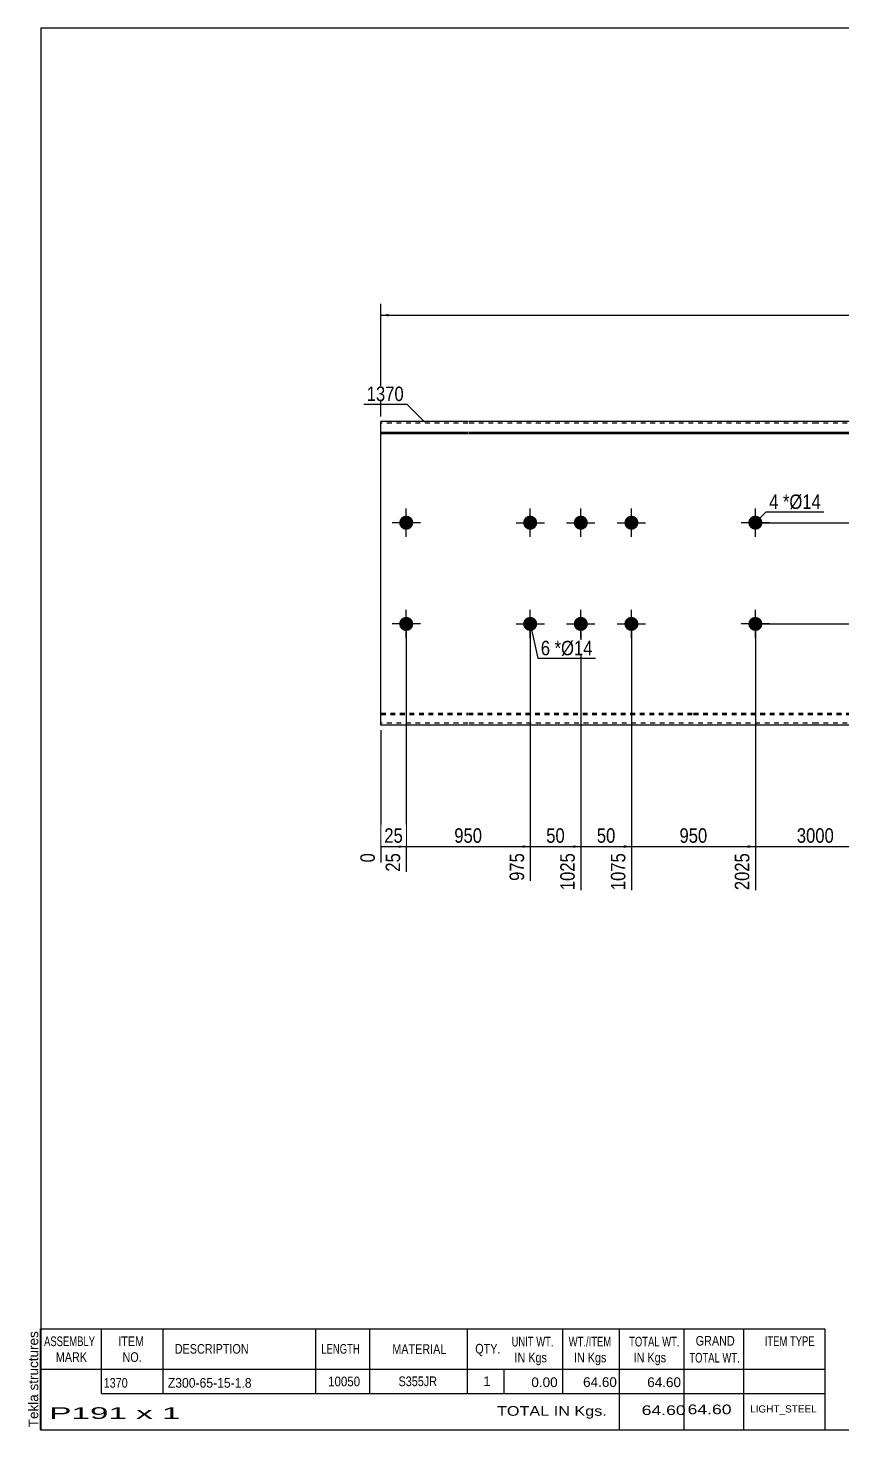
# Model space of a CAD drawing. Header units: millimetres. Extents: x -70 to 333, y -169 to 108.
# Drawn here: x -69.7 to 91.3, y -169.3 to 107.8 of the extents above; entities that cross this region are included whole.
import ezdxf

# ---------------------------------------------------------------- set-up
doc = ezdxf.new("R2010")
doc.units = ezdxf.units.MM
doc.linetypes.add('DXK_LINE_DOT1', pattern=[1.8814, 0.9407, -0.9407])
doc.styles.add('Arial', font='ARIAL.TTF', dxfattribs={"height": 0.2})
doc.styles.add('Arial Narrow', font='ARIALN.TTF', dxfattribs={"height": 0.2})

# ---------------------------------------------------------------- blocks, each defined once
blk = doc.blocks.new('Unknown-627191426-1863')
at = {"color": 5, "linetype": 'Continuous'}
for p, q in [((332.8, 107.75), (-67.2, 107.75)), ((-67.2, 107.75), (-67.2, -169.25)), ((332.8, -169.25), (332.8, 107.75)), ((-67.2, -169.25), (332.8, -169.25))]:
    blk.add_line(p, q, dxfattribs=at)
at = {"color": 174, "linetype": 'Continuous', "style": 'Arial'}
blk.add_text('Tekla structures', height=1.9102, rotation=90, dxfattribs=at).set_placement((-67.7, -168.75))
blk = doc.blocks.new('Part-627191426-1218 - 1203')
at = {"color": 2, "linetype": 'Continuous'}
for p, q in [((0, -30), (0, 30)), ((17.19, 30), (0, 30)), ((0, 27.88), (17.19, 27.88)), ((61.68, 30), (17.29, 30)), ((17.29, 27.88), (61.68, 27.88)), ((86.17, 30), (61.78, 30)), ((61.78, 27.88), (86.17, 27.88)), ((109.07, 30), (86.27, 30)), ((86.27, 27.88), (109.07, 27.88)), ((133.56, 30), (109.17, 30)), ((109.17, 27.88), (133.56, 27.88)), ((164.36, 30), (133.66, 30)), ((133.66, 27.88), (164.36, 27.88)), ((208.85, 30), (164.46, 30)), ((164.46, 27.88), (208.85, 27.88)), ((239.65, 30), (208.95, 30)), ((208.95, 27.88), (239.65, 27.88)), ((256.94, 30), (239.75, 30)), ((239.75, 27.88), (256.94, 27.88)), ((256.94, 30), (256.94, 27.88)), ((256.94, 27.88), (256.94, -30)), ((0, 27.62), (17.19, 27.62)), ((17.29, 27.62), (61.68, 27.62)), ((61.78, 27.62), (86.17, 27.62)), ((86.27, 27.62), (109.07, 27.62)), ((109.17, 27.62), (133.56, 27.62)), ((133.66, 27.62), (164.36, 27.62)), ((164.46, 27.62), (208.85, 27.62)), ((208.95, 27.62), (239.65, 27.62)), ((239.75, 27.62), (256.94, 27.62)), ((17.19, -30), (0, -30)), ((61.68, -30), (17.29, -30)), ((86.17, -30), (61.78, -30)), ((109.07, -30), (86.27, -30)), ((133.56, -30), (109.17, -30)), ((164.36, -30), (133.66, -30)), ((208.85, -30), (164.46, -30)), ((239.65, -30), (208.95, -30)), ((256.94, -30), (239.75, -30))]:
    blk.add_line(p, q, dxfattribs=at)
at = {"color": 7, "linetype": 'DXK_LINE_DOT1'}
for p, q in [((17.19, 29.64), (0, 29.64)), ((61.68, 29.64), (17.29, 29.64)), ((86.17, 29.64), (61.78, 29.64)), ((109.07, 29.64), (86.27, 29.64)), ((133.56, 29.64), (109.17, 29.64)), ((164.36, 29.64), (133.66, 29.64)), ((208.85, 29.64), (164.46, 29.64)), ((239.65, 29.64), (208.95, 29.64)), ((256.94, 29.64), (239.75, 29.64)), ((0, -27.62), (17.19, -27.62)), ((17.29, -27.62), (61.68, -27.62)), ((61.78, -27.62), (86.17, -27.62)), ((86.27, -27.62), (109.07, -27.62)), ((109.17, -27.62), (133.56, -27.62)), ((133.66, -27.62), (164.36, -27.62)), ((164.46, -27.62), (208.85, -27.62)), ((208.95, -27.62), (239.65, -27.62)), ((239.75, -27.62), (256.94, -27.62)), ((0, -27.88), (17.19, -27.88)), ((17.19, -29.64), (0, -29.64)), ((17.29, -27.88), (61.68, -27.88)), ((61.68, -29.64), (17.29, -29.64)), ((61.78, -27.88), (86.17, -27.88)), ((86.17, -29.64), (61.78, -29.64)), ((86.27, -27.88), (109.07, -27.88)), ((109.07, -29.64), (86.27, -29.64)), ((109.17, -27.88), (133.56, -27.88)), ((133.56, -29.64), (109.17, -29.64)), ((133.66, -27.88), (164.36, -27.88)), ((164.36, -29.64), (133.66, -29.64)), ((164.46, -27.88), (208.85, -27.88)), ((208.85, -29.64), (164.46, -29.64)), ((208.95, -27.88), (239.65, -27.88)), ((239.65, -29.64), (208.95, -29.64)), ((239.75, -27.88), (256.94, -27.88)), ((256.94, -29.64), (239.75, -29.64))]:
    blk.add_line(p, q, dxfattribs=at)
blk = doc.blocks.new('Bolt-627191426-1224 - 1203')
at = {"linetype": 'Continuous'}
for points in [[(28.09, 10, -1), (30.89, 10, -1)], [(38.09, 10, -1), (40.89, 10, -1)], [(48.09, 10, -1), (50.89, 10, -1)], [(28.09, -10, -1), (30.89, -10, -1)], [(38.09, -10, -1), (40.89, -10, -1)], [(48.09, -10, -1), (50.89, -10, -1)]]:
    blk.add_hatch(color=3, dxfattribs=at).paths.add_polyline_path(points)
at = {"color": 3, "linetype": 'Continuous'}
for p, q in [((29.49, 7.2), (29.49, 12.8)), ((39.49, 7.2), (39.49, 12.8)), ((49.49, 7.2), (49.49, 12.8)), ((26.69, 10), (32.29, 10)), ((36.69, 10), (42.29, 10)), ((46.69, 10), (52.29, 10)), ((29.49, -12.8), (29.49, -7.2)), ((39.49, -12.8), (39.49, -7.2)), ((49.49, -12.8), (49.49, -7.2)), ((26.69, -10), (32.29, -10)), ((36.69, -10), (42.29, -10)), ((46.69, -10), (52.29, -10))]:
    blk.add_line(p, q, dxfattribs=at)
blk = doc.blocks.new('Bolt-627191426-1225 - 1203')
at = {"linetype": 'Continuous'}
for points in [[(3.6, -10, -1), (6.4, -10, -1)], [(72.58, -10, -1), (75.38, -10, -1)]]:
    blk.add_hatch(color=3, dxfattribs=at).paths.add_polyline_path(points)
at = {"color": 3, "linetype": 'Continuous'}
for p, q in [((5, -12.8), (5, -7.2)), ((73.98, -12.8), (73.98, -7.2)), ((7.8, -10), (2.2, -10)), ((76.78, -10), (71.18, -10))]:
    blk.add_line(p, q, dxfattribs=at)
blk = doc.blocks.new('Bolt-627191426-1226 - 1203')
at = {"linetype": 'Continuous'}
for points in [[(3.6, 10, -1), (6.4, 10, -1)], [(72.58, 10, -1), (75.38, 10, -1)]]:
    blk.add_hatch(color=3, dxfattribs=at).paths.add_polyline_path(points)
at = {"color": 3, "linetype": 'Continuous'}
for p, q in [((5, 7.2), (5, 12.8)), ((73.98, 7.2), (73.98, 12.8)), ((7.8, 10), (2.2, 10)), ((76.78, 10), (71.18, 10))]:
    blk.add_line(p, q, dxfattribs=at)
blk = doc.blocks.new('StraightDimension-627191426-1279 - 1203')
at = {"linetype": 'Continuous'}
blk.add_hatch(color=7, dxfattribs=at).paths.add_polyline_path([(37.99, -53.75), (39.49, -54), (37.99, -54.25)])
at = {"color": 7, "linetype": 'Continuous'}
for p, q in [((29.49, -11), (29.49, -60.78)), ((39.49, -11), (39.49, -62.61)), ((29.49, -54), (39.49, -54))]:
    blk.add_line(p, q, dxfattribs=at)
at = {"color": 0}
blk.add_wipeout([(36.92, -53.85), (36.92, -49.65), (32.06, -49.65), (32.06, -53.85)], dxfattribs=at)
at = {"color": 3, "style": 'Arial Narrow'}
blk.add_text('50', height=2.863, dxfattribs=at).set_placement((32.66, -53.25))
at = {"color": 0, "linetype": 'Continuous'}
blk.add_wipeout([(38.89, -54.7), (34.69, -54.7), (34.69, -63.21), (38.89, -63.21)], dxfattribs=at)
at = {"color": 3, "linetype": 'Continuous', "style": 'Arial Narrow'}
blk.add_text('1025', height=2.863, rotation=90.0002, dxfattribs=at).set_placement((38.29, -62.61))
blk = doc.blocks.new('StraightDimension-627191426-1346 - 1203')
at = {"linetype": 'Continuous'}
for points in [[(266.75, -11.5), (267, -10), (267.25, -11.5)], [(267.25, -28.5), (267, -30), (266.75, -28.5)]]:
    blk.add_hatch(color=7, dxfattribs=at).paths.add_polyline_path(points)
at = {"color": 7, "linetype": 'Continuous'}
for p, q in [((74.98, -10), (269.4, -10)), ((267, -30), (267, -10)), ((257.94, -30), (269.4, -30))]:
    blk.add_line(p, q, dxfattribs=at)
at = {"color": 0}
blk.add_wipeout([(266.85, -16.66), (262.65, -16.66), (262.65, -23.34), (266.85, -23.34)], dxfattribs=at)
at = {"color": 3, "style": 'Arial Narrow'}
blk.add_text('100', height=2.863, rotation=90.0002, dxfattribs=at).set_placement((266.25, -22.74))
blk = doc.blocks.new('StraightDimension-627191426-1344 - 1203')
at = {"linetype": 'Continuous'}
for points in [[(266.75, 16.26), (267, 17.76), (267.25, 16.26)], [(267.25, 11.5), (267, 10), (266.75, 11.5)]]:
    blk.add_hatch(color=7, dxfattribs=at).paths.add_polyline_path(points)
at = {"color": 7, "linetype": 'Continuous'}
for p, q in [((222.14, 17.76), (269.4, 17.76)), ((267, 10), (267, 17.76)), ((74.98, 10), (269.4, 10))]:
    blk.add_line(p, q, dxfattribs=at)
at = {"color": 0}
blk.add_wipeout([(266.85, 16.31), (262.65, 16.31), (262.65, 11.45), (266.85, 11.45)], dxfattribs=at)
at = {"color": 3, "style": 'Arial Narrow'}
blk.add_text('39', height=2.863, rotation=90.0002, dxfattribs=at).set_placement((266.25, 12.05))
blk = doc.blocks.new('StraightDimension-627191426-1280 - 1203')
at = {"linetype": 'Continuous'}
blk.add_hatch(color=7, dxfattribs=at).paths.add_polyline_path([(27.99, -53.75), (29.49, -54), (27.99, -54.25)])
at = {"color": 7, "linetype": 'Continuous'}
for p, q in [((5, -11), (5, -58.96)), ((29.49, -11), (29.49, -60.78)), ((5, -54), (29.49, -54))]:
    blk.add_line(p, q, dxfattribs=at)
at = {"color": 0}
blk.add_wipeout([(20.59, -53.85), (20.59, -49.65), (13.9, -49.65), (13.9, -53.85)], dxfattribs=at)
at = {"color": 0, "linetype": 'Continuous'}
blk.add_wipeout([(28.89, -54.7), (24.69, -54.7), (24.69, -61.38), (28.89, -61.38)], dxfattribs=at)
at = {"color": 3, "style": 'Arial Narrow'}
blk.add_text('950', height=2.863, dxfattribs=at).set_placement((14.5, -53.25))
at = {"color": 3, "linetype": 'Continuous', "style": 'Arial Narrow'}
blk.add_text('975', height=2.863, rotation=90.0002, dxfattribs=at).set_placement((28.29, -60.78))
blk = doc.blocks.new('StraightDimension-627191426-1345 - 1203')
at = {"linetype": 'Continuous'}
for points in [[(266.75, 8.5), (267, 10), (267.25, 8.5)], [(267.25, -8.5), (267, -10), (266.75, -8.5)]]:
    blk.add_hatch(color=7, dxfattribs=at).paths.add_polyline_path(points)
at = {"color": 7, "linetype": 'Continuous'}
for p, q in [((74.98, 10), (269.4, 10)), ((267, -10), (267, 10)), ((74.98, -10), (269.4, -10))]:
    blk.add_line(p, q, dxfattribs=at)
at = {"color": 0}
blk.add_wipeout([(266.85, 3.34), (262.65, 3.34), (262.65, -3.34), (266.85, -3.34)], dxfattribs=at)
at = {"color": 3, "style": 'Arial Narrow'}
blk.add_text('100', height=2.863, rotation=90.0002, dxfattribs=at).set_placement((266.25, -2.74))
blk = doc.blocks.new('StraightDimension-627191426-1281 - 1203')
at = {"linetype": 'Continuous'}
blk.add_hatch(color=7, dxfattribs=at).paths.add_polyline_path([(3.5, -53.75), (5, -54), (3.5, -54.25)])
at = {"color": 7, "linetype": 'Continuous'}
for p, q in [((5, -11), (5, -58.96)), ((0, -31), (0, -57.13)), ((0, -54), (5, -54))]:
    blk.add_line(p, q, dxfattribs=at)
at = {"color": 0}
blk.add_wipeout([(4.93, -53.85), (4.93, -49.65), (0.07, -49.65), (0.07, -53.85)], dxfattribs=at)
at = {"color": 3, "style": 'Arial Narrow'}
blk.add_text('25', height=2.863, dxfattribs=at).set_placement((0.67, -53.25))
at = {"color": 0, "linetype": 'Continuous'}
blk.add_wipeout([(4.4, -54.7), (0.2, -54.7), (0.2, -59.56), (4.4, -59.56)], dxfattribs=at)
at = {"color": 3, "linetype": 'Continuous', "style": 'Arial Narrow'}
blk.add_text('25', height=2.863, rotation=90.0002, dxfattribs=at).set_placement((3.8, -58.96))
at = {"color": 0, "linetype": 'Continuous'}
blk.add_wipeout([(-0.6, -54.7), (-4.8, -54.7), (-4.8, -57.73), (-0.6, -57.73)], dxfattribs=at)
at = {"color": 3, "linetype": 'Continuous', "style": 'Arial Narrow'}
blk.add_text('0', height=2.86, rotation=90.0002, dxfattribs=at).set_placement((-1.2, -57.13))
blk = doc.blocks.new('StraightDimension-627191426-1276 - 1203')
at = {"linetype": 'Continuous'}
blk.add_hatch(color=7, dxfattribs=at).paths.add_polyline_path([(96.17, -53.75), (97.67, -54), (96.17, -54.25)])
at = {"color": 7, "linetype": 'Continuous'}
for p, q in [((73.98, -11), (73.98, -62.61)), ((97.67, -11), (97.67, -62.61)), ((73.98, -54), (97.67, -54))]:
    blk.add_line(p, q, dxfattribs=at)
at = {"color": 0}
blk.add_wipeout([(90.08, -53.85), (90.08, -49.65), (81.57, -49.65), (81.57, -53.85)], dxfattribs=at)
at = {"color": 0, "linetype": 'Continuous'}
blk.add_wipeout([(97.07, -54.7), (92.87, -54.7), (92.87, -63.21), (97.07, -63.21)], dxfattribs=at)
at = {"color": 3, "style": 'Arial Narrow'}
blk.add_text('3000', height=2.863, dxfattribs=at).set_placement((82.17, -53.25))
at = {"color": 3, "linetype": 'Continuous', "style": 'Arial Narrow'}
blk.add_text('5025', height=2.863, rotation=90.0002, dxfattribs=at).set_placement((96.47, -62.61))
blk = doc.blocks.new('StraightDimension-627191426-1277 - 1203')
at = {"linetype": 'Continuous'}
blk.add_hatch(color=7, dxfattribs=at).paths.add_polyline_path([(72.48, -53.75), (73.98, -54), (72.48, -54.25)])
at = {"color": 7, "linetype": 'Continuous'}
for p, q in [((49.49, -11), (49.49, -62.61)), ((73.98, -11), (73.98, -62.61)), ((49.49, -54), (73.98, -54))]:
    blk.add_line(p, q, dxfattribs=at)
at = {"color": 0}
blk.add_wipeout([(65.07, -53.85), (65.07, -49.65), (58.39, -49.65), (58.39, -53.85)], dxfattribs=at)
at = {"color": 0, "linetype": 'Continuous'}
blk.add_wipeout([(73.38, -54.7), (69.18, -54.7), (69.18, -63.21), (73.38, -63.21)], dxfattribs=at)
at = {"color": 3, "style": 'Arial Narrow'}
blk.add_text('950', height=2.863, dxfattribs=at).set_placement((58.99, -53.25))
at = {"color": 3, "linetype": 'Continuous', "style": 'Arial Narrow'}
blk.add_text('2025', height=2.863, rotation=90.0002, dxfattribs=at).set_placement((72.78, -62.61))
blk = doc.blocks.new('StraightDimension-627191426-1278 - 1203')
at = {"linetype": 'Continuous'}
blk.add_hatch(color=7, dxfattribs=at).paths.add_polyline_path([(47.99, -53.75), (49.49, -54), (47.99, -54.25)])
at = {"color": 7, "linetype": 'Continuous'}
for p, q in [((39.49, -11), (39.49, -62.61)), ((49.49, -11), (49.49, -62.61)), ((39.49, -54), (49.49, -54))]:
    blk.add_line(p, q, dxfattribs=at)
at = {"color": 0}
blk.add_wipeout([(46.92, -53.85), (46.92, -49.65), (42.06, -49.65), (42.06, -53.85)], dxfattribs=at)
at = {"color": 3, "style": 'Arial Narrow'}
blk.add_text('50', height=2.863, dxfattribs=at).set_placement((42.66, -53.25))
at = {"color": 0, "linetype": 'Continuous'}
blk.add_wipeout([(48.89, -54.7), (44.69, -54.7), (44.69, -63.21), (48.89, -63.21)], dxfattribs=at)
at = {"color": 3, "linetype": 'Continuous', "style": 'Arial Narrow'}
blk.add_text('1075', height=2.863, rotation=90.0002, dxfattribs=at).set_placement((48.29, -62.61))
blk = doc.blocks.new('StraightDimension-627191426-1373 - 1203')
at = {"linetype": 'Continuous'}
for points in [[(1.5, 50.75), (0, 51), (1.5, 51.25)], [(255.44, 51.25), (256.94, 51), (255.44, 50.75)]]:
    blk.add_hatch(color=7, dxfattribs=at).paths.add_polyline_path(points)
at = {"color": 7, "linetype": 'Continuous'}
for p, q in [((0, 31), (0, 53.25)), ((256.94, 31), (256.94, 53.25)), ((0, 51), (256.94, 51))]:
    blk.add_line(p, q, dxfattribs=at)
at = {"color": 0}
blk.add_wipeout([(133.64, 51.15), (133.64, 55.35), (123.3, 55.35), (123.3, 51.15)], dxfattribs=at)
at = {"color": 3, "style": 'Arial Narrow'}
blk.add_text('10050', height=2.863, dxfattribs=at).set_placement((123.9, 51.75))
blk = doc.blocks.new('CBS_BOM-627191426-1887')
at = {"color": 7, "linetype": 'Continuous'}
for p, q in [((-67.23, -157.28), (-67.23, -149.28)), ((-67.23, -149.28), (87.69, -149.28)), ((-55.23, -157.28), (-55.23, -149.28)), ((-43.04, -157.28), (-43.04, -149.28)), ((-12.88, -157.28), (-12.88, -149.28)), ((-2.2, -157.28), (-2.2, -149.28)), ((17.12, -157.28), (17.12, -149.28)), ((35.92, -157.28), (35.92, -149.28)), ((47.13, -157.28), (47.13, -149.28)), ((59.92, -157.28), (59.92, -149.28)), ((71.67, -157.28), (71.67, -149.28)), ((87.69, -149.29), (87.69, -157.27)), ((-67.23, -157.28), (87.69, -157.28)), ((-67.23, -162.08), (-67.23, -157.28)), ((-55.23, -162.08), (-55.23, -157.28)), ((-43.04, -162.08), (-43.04, -157.28)), ((-12.88, -162.08), (-12.88, -157.28)), ((-2.2, -162.08), (-2.2, -157.28)), ((17.12, -162.08), (17.12, -157.28)), ((24.38, -162.08), (24.38, -157.28)), ((35.92, -162.08), (35.92, -157.28)), ((47.13, -162.08), (47.13, -157.28)), ((59.92, -162.08), (59.92, -157.28)), ((71.69, -162.08), (71.69, -157.28)), ((87.69, -157.28), (87.69, -162.08)), ((-67.23, -169.28), (-67.23, -162.1)), ((-55.23, -162.08), (87.69, -162.08)), ((47.13, -169.28), (47.13, -162.1)), ((59.92, -169.28), (59.92, -162.1)), ((71.73, -169.28), (71.73, -162.1)), ((87.69, -162.08), (87.69, -169.28)), ((-67.23, -169.28), (87.69, -169.28))]:
    blk.add_line(p, q, dxfattribs=at)
at = {"color": 3, "linetype": 'Continuous', "style": 'Arial'}
for s, height, width, p in [('ASSEMBLY', 1.91, 0.7, (-66.55, -152.71)), ('ITEM', 1.91, 0.8, (-51.9, -152.71)), ('DESCRIPTION', 1.9102, 0.8, (-40.72, -154.21)), ('LENGTH', 1.91, 0.7, (-11.77, -154.21)), ('MATERIAL', 1.91, 0.8, (2.25, -154.26)), ('QTY.', 1.91, 0.8, (18.64, -154.18)), ('UNIT WT.', 1.91, 0.7, (25.81, -152.78)), ('WT./ITEM', 1.91, 0.7, (37.1, -152.78)), ('TOTAL WT.', 1.91, 0.7, (49.04, -152.78)), ('GRAND', 1.91, 0.8, (62.19, -152.62)), ('ITEM TYPE', 1.91, 0.7, (75.83, -152.7)), ('MARK', 1.91, 0.8, (-64.23, -155.84)), ('NO.', 1.91, 0.8, (-51.05, -155.84)), ('IN Kgs', 1.91, 0.8, (26.39, -155.92)), ('IN Kgs', 1.91, 0.8, (38.14, -155.92)), ('IN Kgs', 1.91, 0.8, (49.93, -155.92)), ('TOTAL WT.', 1.91, 0.7, (60.93, -155.96))]:
    blk.add_text(s, height=height, dxfattribs=dict(at, width=width)).set_placement(p)
at = {"color": 7, "linetype": 'Continuous', "style": 'Arial'}
for s, height, width, p in [('1370', 1.91, 0.8, (-54.77, -160.93)), ('Z300-65-15-1.8', 1.9102, 0.9, (-42.1, -160.93)), ('10050', 1.91, 0.85, (-10.42, -160.65)), ('S355JR', 1.91, 0.8, (3.49, -160.62))]:
    blk.add_text(s, height=height, dxfattribs=dict(at, width=width)).set_placement(p)
for s, p in [('1', (20.21, -160.62)), ('0.00', (29.72, -160.81)), ('64.60', (39.94, -160.78)), ('64.60', (52.61, -160.81))]:
    blk.add_text(s, height=1.91, dxfattribs=at).set_placement(p)
at = {"color": 6, "linetype": 'Continuous', "style": 'Arial'}
for s, height, width, p in [('P191 x 1', 2.292, 2.05, (-65.51, -167.09)), ('TOTAL IN Kgs.', 1.9102, 1.2, (22.93, -166.48)), ('64.60', 1.91, 1.3, (51.52, -166.33)), ('64.60', 1.91, 1.3, (60.59, -166.17))]:
    blk.add_text(s, height=height, dxfattribs=dict(at, width=width)).set_placement(p)
blk.add_text('LIGHT_STEEL', height=1.4135, dxfattribs=at).set_placement((72.94, -165.83))
blk = doc.blocks.new('Mark-627191426-1410 - 1203')
at = {"color": 0}
blk.add_wipeout([(33.42, -16.2), (33.42, -13.2), (31.59, -13.2), (31.59, -16.2)], dxfattribs=at)
blk.add_wipeout([(33.42, -16.2), (33.42, -13.2), (31.59, -13.2), (31.59, -16.2)], dxfattribs=at)
at = {"color": 7, "linetype": 'Continuous'}
blk.add_line((29.49, -10), (30.99, -16.8), dxfattribs=at)
at = {"color": 0}
blk.add_wipeout([(35.59, -16.2), (35.59, -13.2), (34.32, -13.2), (34.32, -16.2)], dxfattribs=at)
blk.add_wipeout([(35.59, -16.2), (35.59, -13.2), (34.32, -13.2), (34.32, -16.2)], dxfattribs=at)
at = {"color": 3, "style": 'Arial Narrow'}
blk.add_text('6', height=2.86, dxfattribs=at).set_placement((31.59, -16.2))
at = {"color": 0}
blk.add_wipeout([(41.81, -16.2), (41.81, -13.2), (35.59, -13.2), (35.59, -16.2)], dxfattribs=at)
blk.add_wipeout([(41.81, -16.2), (41.81, -13.2), (35.59, -13.2), (35.59, -16.2)], dxfattribs=at)
at = {"color": 7, "linetype": 'Continuous'}
blk.add_line((30.99, -16.8), (42.41, -16.8), dxfattribs=at)
at = {"color": 3, "style": 'Arial Narrow'}
for s, height, p in [('*', 2.86, (34.32, -16.2)), ('Ø14', 2.863, (35.59, -16.2))]:
    blk.add_text(s, height=height, dxfattribs=at).set_placement(p)
blk = doc.blocks.new('Mark-627191426-1376 - 1203')
at = {"color": 0}
blk.add_wipeout([(4.51, 34.04), (4.51, 37.04), (-2.8, 37.04), (-2.8, 34.04)], dxfattribs=at)
blk.add_wipeout([(4.51, 34.04), (4.51, 37.04), (-2.8, 37.04), (-2.8, 34.04)], dxfattribs=at)
at = {"color": 7, "linetype": 'Continuous'}
for p in [(-3.4, 33.44), (8.65, 29.9)]:
    blk.add_line(p, (5.11, 33.44), dxfattribs=at)
at = {"color": 3, "style": 'Arial Narrow'}
blk.add_text('1370', height=2.863, dxfattribs=at).set_placement((-2.8, 34.04))
blk = doc.blocks.new('MarkSet-627191426-1401 - 1203')
at = {"color": 0}
blk.add_wipeout([(78.53, 12.72), (78.53, 15.72), (76.7, 15.72), (76.7, 12.72)], dxfattribs=at)
blk.add_wipeout([(78.53, 12.72), (78.53, 15.72), (76.7, 15.72), (76.7, 12.72)], dxfattribs=at)
at = {"color": 7, "linetype": 'Continuous'}
blk.add_line((73.98, 10), (76.1, 12.12), dxfattribs=at)
at = {"color": 0}
blk.add_wipeout([(80.7, 12.72), (80.7, 15.72), (79.43, 15.72), (79.43, 12.72)], dxfattribs=at)
blk.add_wipeout([(80.7, 12.72), (80.7, 15.72), (79.43, 15.72), (79.43, 12.72)], dxfattribs=at)
at = {"color": 3, "style": 'Arial Narrow'}
blk.add_text('4', height=2.86, dxfattribs=at).set_placement((76.7, 12.72))
at = {"color": 0}
blk.add_wipeout([(86.92, 12.72), (86.92, 15.72), (80.7, 15.72), (80.7, 12.72)], dxfattribs=at)
blk.add_wipeout([(86.92, 12.72), (86.92, 15.72), (80.7, 15.72), (80.7, 12.72)], dxfattribs=at)
at = {"color": 7, "linetype": 'Continuous'}
blk.add_line((76.1, 12.12), (87.52, 12.12), dxfattribs=at)
at = {"color": 3, "style": 'Arial Narrow'}
for s, height, p in [('*', 2.86, (79.43, 12.72)), ('Ø14', 2.863, (80.7, 12.72))]:
    blk.add_text(s, height=height, dxfattribs=at).set_placement(p)

msp = doc.modelspace()

# ---------------------------------------------------------------- block references
for name in ['Unknown-627191426-1863', 'Part-627191426-1218 - 1203', 'Bolt-627191426-1226 - 1203', 'Bolt-627191426-1224 - 1203', 'Bolt-627191426-1225 - 1203', 'CBS_BOM-627191426-1887']:
    msp.add_blockref(name, (0, 0))

# ---------------------------------------------------------------- next in the draw order: block references
for name in ['StraightDimension-627191426-1373 - 1203', 'StraightDimension-627191426-1344 - 1203', 'StraightDimension-627191426-1279 - 1203', 'StraightDimension-627191426-1346 - 1203']:
    msp.add_blockref(name, (0, 0))

# ---------------------------------------------------------------- next in the draw order: block references
for name in ['Mark-627191426-1376 - 1203', 'StraightDimension-627191426-1345 - 1203', 'StraightDimension-627191426-1280 - 1203']:
    msp.add_blockref(name, (0, 0))

# ---------------------------------------------------------------- next in the draw order: block references
for name in ['MarkSet-627191426-1401 - 1203', 'StraightDimension-627191426-1281 - 1203', 'StraightDimension-627191426-1276 - 1203']:
    msp.add_blockref(name, (0, 0))

# ---------------------------------------------------------------- next in the draw order: block references
msp.add_blockref('StraightDimension-627191426-1277 - 1203', (0, 0))

# ---------------------------------------------------------------- next in the draw order: block references
msp.add_blockref('StraightDimension-627191426-1278 - 1203', (0, 0))

# ---------------------------------------------------------------- next in the draw order: block references
msp.add_blockref('Mark-627191426-1410 - 1203', (0, 0))

doc.saveas('drawing.dxf')
